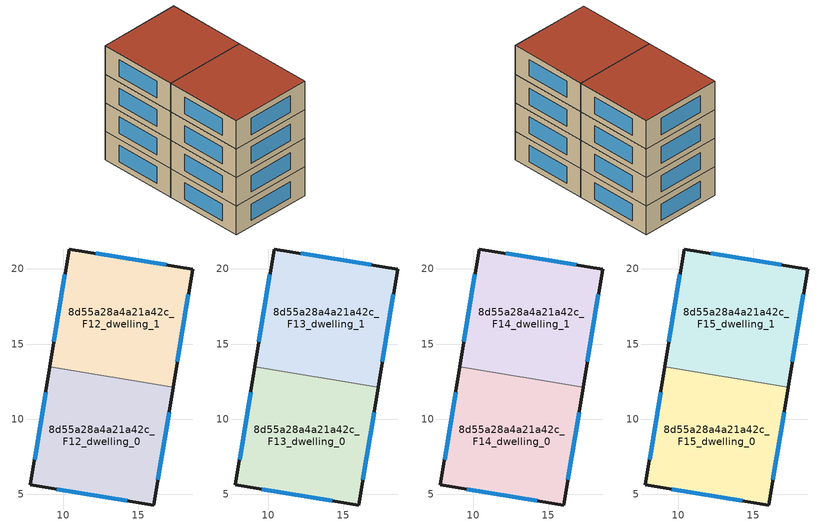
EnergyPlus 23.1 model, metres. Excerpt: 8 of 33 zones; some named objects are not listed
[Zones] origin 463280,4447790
8d55a28a4a21a42c_F12_dwelling_0
 floor to 8d55a28a4a21a42c_F11_dwelling_0 (EU_floor_Construction): 17.32,12.13 16.03,4.28 7.81,5.61 9.1,13.48 z36
 wall outside (EU_wall_Construction): 9.1,13.48 7.81,5.61 16.03,4.28 17.32,12.13 z36:39
 wall to 8d55a28a4a21a42c_F12_dwelling_1 (EU_wall_Construction): 17.32,12.13 9.1,13.48 z36:39
 window (EU_Window_Construction): 16.31,5.96 17.04,10.45 / 9.57,5.33 14.27,4.56 / 8.82,11.79 8.09,7.3 z36.64:38.36
8d55a28a4a21a42c_F12_dwelling_1
 floor to 8d55a28a4a21a42c_F11_dwelling_1 (EU_floor_Construction): 18.61,19.99 17.32,12.13 9.1,13.48 10.38,21.33 z36
 wall outside (EU_wall_Construction): 17.32,12.13 18.61,19.99 10.38,21.33 9.1,13.48 z36:39
 window (EU_Window_Construction): 16.85,20.28 12.15,21.04 / 17.6,13.81 18.33,18.31 / 10.11,19.65 9.37,15.16 z36.64:38.36
8d55a28a4a21a42c_F13_dwelling_0
 floor to 8d55a28a4a21a42c_F12_dwelling_0 (EU_floor_Construction): 17.32,12.13 16.03,4.28 7.81,5.61 9.1,13.48 z39
 wall outside (EU_wall_Construction): 9.1,13.48 7.81,5.61 16.03,4.28 17.32,12.13 z39:42
 wall to 8d55a28a4a21a42c_F13_dwelling_1 (EU_wall_Construction): 17.32,12.13 9.1,13.48 z39:42
 window (EU_Window_Construction): 16.31,5.96 17.04,10.45 / 9.57,5.33 14.27,4.56 / 8.82,11.79 8.09,7.3 z39.64:41.36
8d55a28a4a21a42c_F13_dwelling_1
 floor to 8d55a28a4a21a42c_F12_dwelling_1 (EU_floor_Construction): 18.61,19.99 17.32,12.13 9.1,13.48 10.38,21.33 z39
 wall outside (EU_wall_Construction): 17.32,12.13 18.61,19.99 10.38,21.33 9.1,13.48 z39:42
 window (EU_Window_Construction): 16.85,20.28 12.15,21.04 / 17.6,13.81 18.33,18.31 / 10.11,19.65 9.37,15.16 z39.64:41.36
8d55a28a4a21a42c_F14_dwelling_0
 floor to 8d55a28a4a21a42c_F13_dwelling_0 (EU_floor_Construction): 17.32,12.13 16.03,4.28 7.81,5.61 9.1,13.48 z42
 wall outside (EU_wall_Construction): 9.1,13.48 7.81,5.61 16.03,4.28 17.32,12.13 z42:45
 wall to 8d55a28a4a21a42c_F14_dwelling_1 (EU_wall_Construction): 17.32,12.13 9.1,13.48 z42:45
 window (EU_Window_Construction): 16.31,5.96 17.04,10.45 / 9.57,5.33 14.27,4.56 / 8.82,11.79 8.09,7.3 z42.64:44.36
8d55a28a4a21a42c_F14_dwelling_1
 floor to 8d55a28a4a21a42c_F13_dwelling_1 (EU_floor_Construction): 18.61,19.99 17.32,12.13 9.1,13.48 10.38,21.33 z42
 wall outside (EU_wall_Construction): 17.32,12.13 18.61,19.99 10.38,21.33 9.1,13.48 z42:45
 window (EU_Window_Construction): 16.85,20.28 12.15,21.04 / 17.6,13.81 18.33,18.31 / 10.11,19.65 9.37,15.16 z42.64:44.36
8d55a28a4a21a42c_F15_dwelling_0
 floor to 8d55a28a4a21a42c_F14_dwelling_0 (EU_floor_Construction): 17.32,12.13 16.03,4.28 7.81,5.61 9.1,13.48 z45
 wall outside (EU_wall_Construction): 9.1,13.48 7.81,5.61 16.03,4.28 17.32,12.13 z45:48
 wall to 8d55a28a4a21a42c_F15_dwelling_1 (EU_wall_Construction): 17.32,12.13 9.1,13.48 z45:48
 window (EU_Window_Construction): 16.31,5.96 17.04,10.45 / 9.57,5.33 14.27,4.56 / 8.82,11.79 8.09,7.3 z45.64:47.36
 roof outside (EU_roof_Construction): 16.03,4.28 17.32,12.13 9.1,13.48 7.81,5.61 z48
8d55a28a4a21a42c_F15_dwelling_1
 floor to 8d55a28a4a21a42c_F14_dwelling_1 (EU_floor_Construction): 18.61,19.99 17.32,12.13 9.1,13.48 10.38,21.33 z45
 wall outside (EU_wall_Construction): 17.32,12.13 18.61,19.99 10.38,21.33 9.1,13.48 z45:48
 window (EU_Window_Construction): 16.85,20.28 12.15,21.04 / 17.6,13.81 18.33,18.31 / 10.11,19.65 9.37,15.16 z45.64:47.36
 roof outside (EU_roof_Construction): 17.32,12.13 18.61,19.99 10.38,21.33 9.1,13.48 z48
[Building]
EU S2 Campaign: North Axis=0; Terrain=City; Solar Distribution=FullExterior
[Site:Location]
Yerevan-Zvartnots.Intl.AP: Latitude=40.15; Longitude=44.383; Time Zone=4; Elevation=854
[SizingPeriod:WeatherFileDays]
AnnualSizingPeriod: Begin Month=1; Begin Day of Month=1; End Month=12; End Day of Month=31; Day of Week for Start Day=Monday; Use Weather File Daylight Saving Period=No; Use Weather File Rain and Snow Indicators=No
[MATERIAL]
EU_InternalMass_Material: Roughness=MediumRough; Thickness=0.1; Conductivity=1; Density=1800; Specific Heat=900; Thermal Absorptance=0.9; Solar Absorptance=0.7; Visible Absorptance=0.7
[MATERIAL:NOMASS] Roughness=MediumRough; Thermal Absorptance=0.9; Solar Absorptance=0.7; Visible Absorptance=0.7
Name | Thermal Resistance
EU_wall_NoMass | 1.05043
EU_roof_NoMass | 1.45357
EU_floor_NoMass | 0.478065
[WINDOWMATERIAL:SIMPLEGLAZINGSYSTEM]
EU_Window_SimpleGlazing: UFactor=2.5566; Solar Heat Gain Coefficient=0.75; Visible Transmittance=0.75
[CONSTRUCTION]
EU_wall_Construction: EU_wall_NoMass
EU_roof_Construction: EU_roof_NoMass
EU_floor_Construction: EU_floor_NoMass
EU_Window_Construction: EU_Window_SimpleGlazing
EU_InternalMass_Construction: EU_InternalMass_Material
[ZONE] Type=1; Multiplier=1; Ceiling Height=autocalculate; Floor Area=autocalculate; Part of Total Floor Area=Yes
Name | Volume
8d55a28a4a21a42c_F12_dwelling_0; 8d55a28a4a21a42c_F13_dwelling_0; 8d55a28a4a21a42c_F14_dwelling_0; 8d55a28a4a21a42c_F15_dwelling_0 | 198.984
8d55a28a4a21a42c_F12_dwelling_1; 8d55a28a4a21a42c_F13_dwelling_1; 8d55a28a4a21a42c_F14_dwelling_1; 8d55a28a4a21a42c_F15_dwelling_1 | 198.995
[INTERNALMASS] Construction=EU_InternalMass_Construction
Name | Zone or ZoneList | Surface Area
8d55a28a4a21a42c_F12_dwelling_0_EU_InternalMass | 8d55a28a4a21a42c_F12_dwelling_0 | 66.3283
8d55a28a4a21a42c_F12_dwelling_1_EU_InternalMass | 8d55a28a4a21a42c_F12_dwelling_1 | 66.3316
8d55a28a4a21a42c_F13_dwelling_0_EU_InternalMass | 8d55a28a4a21a42c_F13_dwelling_0 | 66.3283
8d55a28a4a21a42c_F13_dwelling_1_EU_InternalMass | 8d55a28a4a21a42c_F13_dwelling_1 | 66.3316
8d55a28a4a21a42c_F14_dwelling_0_EU_InternalMass | 8d55a28a4a21a42c_F14_dwelling_0 | 66.3283
8d55a28a4a21a42c_F14_dwelling_1_EU_InternalMass | 8d55a28a4a21a42c_F14_dwelling_1 | 66.3316
8d55a28a4a21a42c_F15_dwelling_0_EU_InternalMass | 8d55a28a4a21a42c_F15_dwelling_0 | 66.3283
8d55a28a4a21a42c_F15_dwelling_1_EU_InternalMass | 8d55a28a4a21a42c_F15_dwelling_1 | 66.3316
[OTHEREQUIPMENT] Fuel Type=Electricity; Design Level Calculation Method=Watts/Area; Power per Zone Floor Area=1; Fraction Latent=0; Fraction Radiant=0; Fraction Lost=0; Carbon Dioxide Generation Rate=0; EndUse Subcategory=EU_Step8_InternalGains
Name | Zone or ZoneList or Space or SpaceList | Schedule
EU_Step8_InternalGain_8d55a28a4a21a42c_F12_dwelling_0_f000 | 8d55a28a4a21a42c_F12_dwelling_0 | EU_Step8_GainSchedule_8d55a28a4a21a42c_F12_dwelling_0_f000
EU_Step8_InternalGain_8d55a28a4a21a42c_F12_dwelling_1_f000 | 8d55a28a4a21a42c_F12_dwelling_1 | EU_Step8_GainSchedule_8d55a28a4a21a42c_F12_dwelling_1_f000
EU_Step8_InternalGain_8d55a28a4a21a42c_F13_dwelling_0_f000 | 8d55a28a4a21a42c_F13_dwelling_0 | EU_Step8_GainSchedule_8d55a28a4a21a42c_F13_dwelling_0_f000
EU_Step8_InternalGain_8d55a28a4a21a42c_F13_dwelling_1_f000 | 8d55a28a4a21a42c_F13_dwelling_1 | EU_Step8_GainSchedule_8d55a28a4a21a42c_F13_dwelling_1_f000
EU_Step8_InternalGain_8d55a28a4a21a42c_F14_dwelling_0_f000 | 8d55a28a4a21a42c_F14_dwelling_0 | EU_Step8_GainSchedule_8d55a28a4a21a42c_F14_dwelling_0_f000
EU_Step8_InternalGain_8d55a28a4a21a42c_F14_dwelling_1_f000 | 8d55a28a4a21a42c_F14_dwelling_1 | EU_Step8_GainSchedule_8d55a28a4a21a42c_F14_dwelling_1_f000
EU_Step8_InternalGain_8d55a28a4a21a42c_F15_dwelling_0_f000 | 8d55a28a4a21a42c_F15_dwelling_0 | EU_Step8_GainSchedule_8d55a28a4a21a42c_F15_dwelling_0_f000
EU_Step8_InternalGain_8d55a28a4a21a42c_F15_dwelling_1_f000 | 8d55a28a4a21a42c_F15_dwelling_1 | EU_Step8_GainSchedule_8d55a28a4a21a42c_F15_dwelling_1_f000
[ZONEVENTILATION:DESIGNFLOWRATE] Schedule=EU_AlwaysOn; Design Flow Rate Calculation Method=AirChanges/Hour; Air Changes per Hour=0.557805; Ventilation Type=Natural; Fan Pressure Rise=0; Fan Total Efficiency=1; Constant Term Coefficient=1; Temperature Term Coefficient=0; Velocity Term Coefficient=0; Velocity Squared Term Coefficient=0; Minimum Indoor Temperature=-100; Maximum Indoor Temperature=100; Delta Temperature=-100; Minimum Outdoor Temperature=-100; Maximum Outdoor Temperature=100; Maximum Wind Speed=40
Name | Zone or ZoneList or Space or SpaceList
EU_ConstantAir_8d55a28a4a21a42c_F12_dwelling_0 | 8d55a28a4a21a42c_F12_dwelling_0
EU_ConstantAir_8d55a28a4a21a42c_F12_dwelling_1 | 8d55a28a4a21a42c_F12_dwelling_1
EU_ConstantAir_8d55a28a4a21a42c_F13_dwelling_0 | 8d55a28a4a21a42c_F13_dwelling_0
EU_ConstantAir_8d55a28a4a21a42c_F13_dwelling_1 | 8d55a28a4a21a42c_F13_dwelling_1
EU_ConstantAir_8d55a28a4a21a42c_F14_dwelling_0 | 8d55a28a4a21a42c_F14_dwelling_0
EU_ConstantAir_8d55a28a4a21a42c_F14_dwelling_1 | 8d55a28a4a21a42c_F14_dwelling_1
EU_ConstantAir_8d55a28a4a21a42c_F15_dwelling_0 | 8d55a28a4a21a42c_F15_dwelling_0
EU_ConstantAir_8d55a28a4a21a42c_F15_dwelling_1 | 8d55a28a4a21a42c_F15_dwelling_1
[HVACTEMPLATE:ZONE:IDEALLOADSAIRSYSTEM] System Availability Schedule=EU_AlwaysOn; Maximum Heating Supply Air Temperature=50; Minimum Cooling Supply Air Temperature=13; Maximum Heating Supply Air Humidity Ratio=0.0156; Minimum Cooling Supply Air Humidity Ratio=0.0077; Heating Limit=NoLimit; Cooling Limit=NoLimit; Heating Availability Schedule=EU_AlwaysOn; Cooling Availability Schedule=EU_CoolingOff; Dehumidification Control Type=ConstantSensibleHeatRatio; Cooling Sensible Heat Ratio=0.7; Dehumidification Setpoint=60; Humidification Control Type=None; Humidification Setpoint=30; Outdoor Air Method=None; Outdoor Air Flow Rate per Person=0.00944; Outdoor Air Flow Rate per Zone Floor Area=0; Outdoor Air Flow Rate per Zone=0; Demand Controlled Ventilation Type=None; Outdoor Air Economizer Type=NoEconomizer; Heat Recovery Type=None; Sensible Heat Recovery Effectiveness=0.7; Latent Heat Recovery Effectiveness=0.65
Name | Template Thermostat
8d55a28a4a21a42c_F12_dwelling_0 | EU_HeatOnly_8d55a28a4a21a42c_F12_dwelling_0
8d55a28a4a21a42c_F12_dwelling_1 | EU_HeatOnly_8d55a28a4a21a42c_F12_dwelling_1
8d55a28a4a21a42c_F13_dwelling_0 | EU_HeatOnly_8d55a28a4a21a42c_F13_dwelling_0
8d55a28a4a21a42c_F13_dwelling_1 | EU_HeatOnly_8d55a28a4a21a42c_F13_dwelling_1
8d55a28a4a21a42c_F14_dwelling_0 | EU_HeatOnly_8d55a28a4a21a42c_F14_dwelling_0
8d55a28a4a21a42c_F14_dwelling_1 | EU_HeatOnly_8d55a28a4a21a42c_F14_dwelling_1
8d55a28a4a21a42c_F15_dwelling_0 | EU_HeatOnly_8d55a28a4a21a42c_F15_dwelling_0
8d55a28a4a21a42c_F15_dwelling_1 | EU_HeatOnly_8d55a28a4a21a42c_F15_dwelling_1
[SIZING:ZONE] Zone Cooling Design Supply Air Temperature Input Method=SupplyAirTemperature; Zone Cooling Design Supply Air Temperature=13; Zone Heating Design Supply Air Temperature Input Method=SupplyAirTemperature; Zone Heating Design Supply Air Temperature=50; Zone Cooling Design Supply Air Humidity Ratio=0.008; Zone Heating Design Supply Air Humidity Ratio=0.008; Cooling Design Air Flow Method=DesignDay; Cooling Design Air Flow Rate=0; Cooling Minimum Air Flow per Zone Floor Area=0.000762; Cooling Minimum Air Flow=0; Cooling Minimum Air Flow Fraction=0.2; Heating Design Air Flow Method=DesignDay; Heating Design Air Flow Rate=0; Heating Maximum Air Flow per Zone Floor Area=0.002032; Heating Maximum Air Flow=0.141576; Heating Maximum Air Flow Fraction=0.3; Account for Dedicated Outdoor Air System=No; Dedicated Outdoor Air System Control Strategy=NeutralSupplyAir; Dedicated Outdoor Air Low Setpoint Temperature for Design=autosize; Dedicated Outdoor Air High Setpoint Temperature for Design=autosize; Zone Load Sizing Method=Sensible Load Only No Latent Load; Zone Latent Cooling Design Supply Air Humidity Ratio Input Method=HumidityRatioDifference; Zone Cooling Design Supply Air Humidity Ratio Difference=0.005; Zone Latent Heating Design Supply Air Humidity Ratio Input Method=HumidityRatioDifference; Zone Humidification Design Supply Air Humidity Ratio Difference=0.005
8d55a28a4a21a42c_F12_dwelling_0; 8d55a28a4a21a42c_F12_dwelling_1; 8d55a28a4a21a42c_F13_dwelling_0; 8d55a28a4a21a42c_F13_dwelling_1; 8d55a28a4a21a42c_F14_dwelling_0; 8d55a28a4a21a42c_F14_dwelling_1; 8d55a28a4a21a42c_F15_dwelling_0; 8d55a28a4a21a42c_F15_dwelling_1
[SCHEDULE:CONSTANT]
Name | Hourly Value
EU_AlwaysOn | 1
EU_CoolingOff | 0
[SCHEDULE:FILE] Column Number=1; Rows to Skip at Top=0; Number of Hours of Data=8760; Column Separator=Comma; Interpolate to Timestep=No; Minutes per Item=60; Adjust Schedule for Daylight Savings=Yes
Name | File
EU_Step8_GainSchedule_8d55a28a4a21a42c_F12_dwelling_0_f000 | ../../schedules/8d55a28a4a21a42c/8d55a28a4a21a42c_F12_dwelling_0_f000_gain.csv
EU_Step8_GainSchedule_8d55a28a4a21a42c_F12_dwelling_1_f000 | ../../schedules/8d55a28a4a21a42c/8d55a28a4a21a42c_F12_dwelling_1_f000_gain.csv
EU_Step8_GainSchedule_8d55a28a4a21a42c_F13_dwelling_0_f000 | ../../schedules/8d55a28a4a21a42c/8d55a28a4a21a42c_F13_dwelling_0_f000_gain.csv
EU_Step8_GainSchedule_8d55a28a4a21a42c_F13_dwelling_1_f000 | ../../schedules/8d55a28a4a21a42c/8d55a28a4a21a42c_F13_dwelling_1_f000_gain.csv
EU_Step8_GainSchedule_8d55a28a4a21a42c_F14_dwelling_0_f000 | ../../schedules/8d55a28a4a21a42c/8d55a28a4a21a42c_F14_dwelling_0_f000_gain.csv
EU_Step8_GainSchedule_8d55a28a4a21a42c_F14_dwelling_1_f000 | ../../schedules/8d55a28a4a21a42c/8d55a28a4a21a42c_F14_dwelling_1_f000_gain.csv
EU_Step8_GainSchedule_8d55a28a4a21a42c_F15_dwelling_0_f000 | ../../schedules/8d55a28a4a21a42c/8d55a28a4a21a42c_F15_dwelling_0_f000_gain.csv
EU_Step8_GainSchedule_8d55a28a4a21a42c_F15_dwelling_1_f000 | ../../schedules/8d55a28a4a21a42c/8d55a28a4a21a42c_F15_dwelling_1_f000_gain.csv
